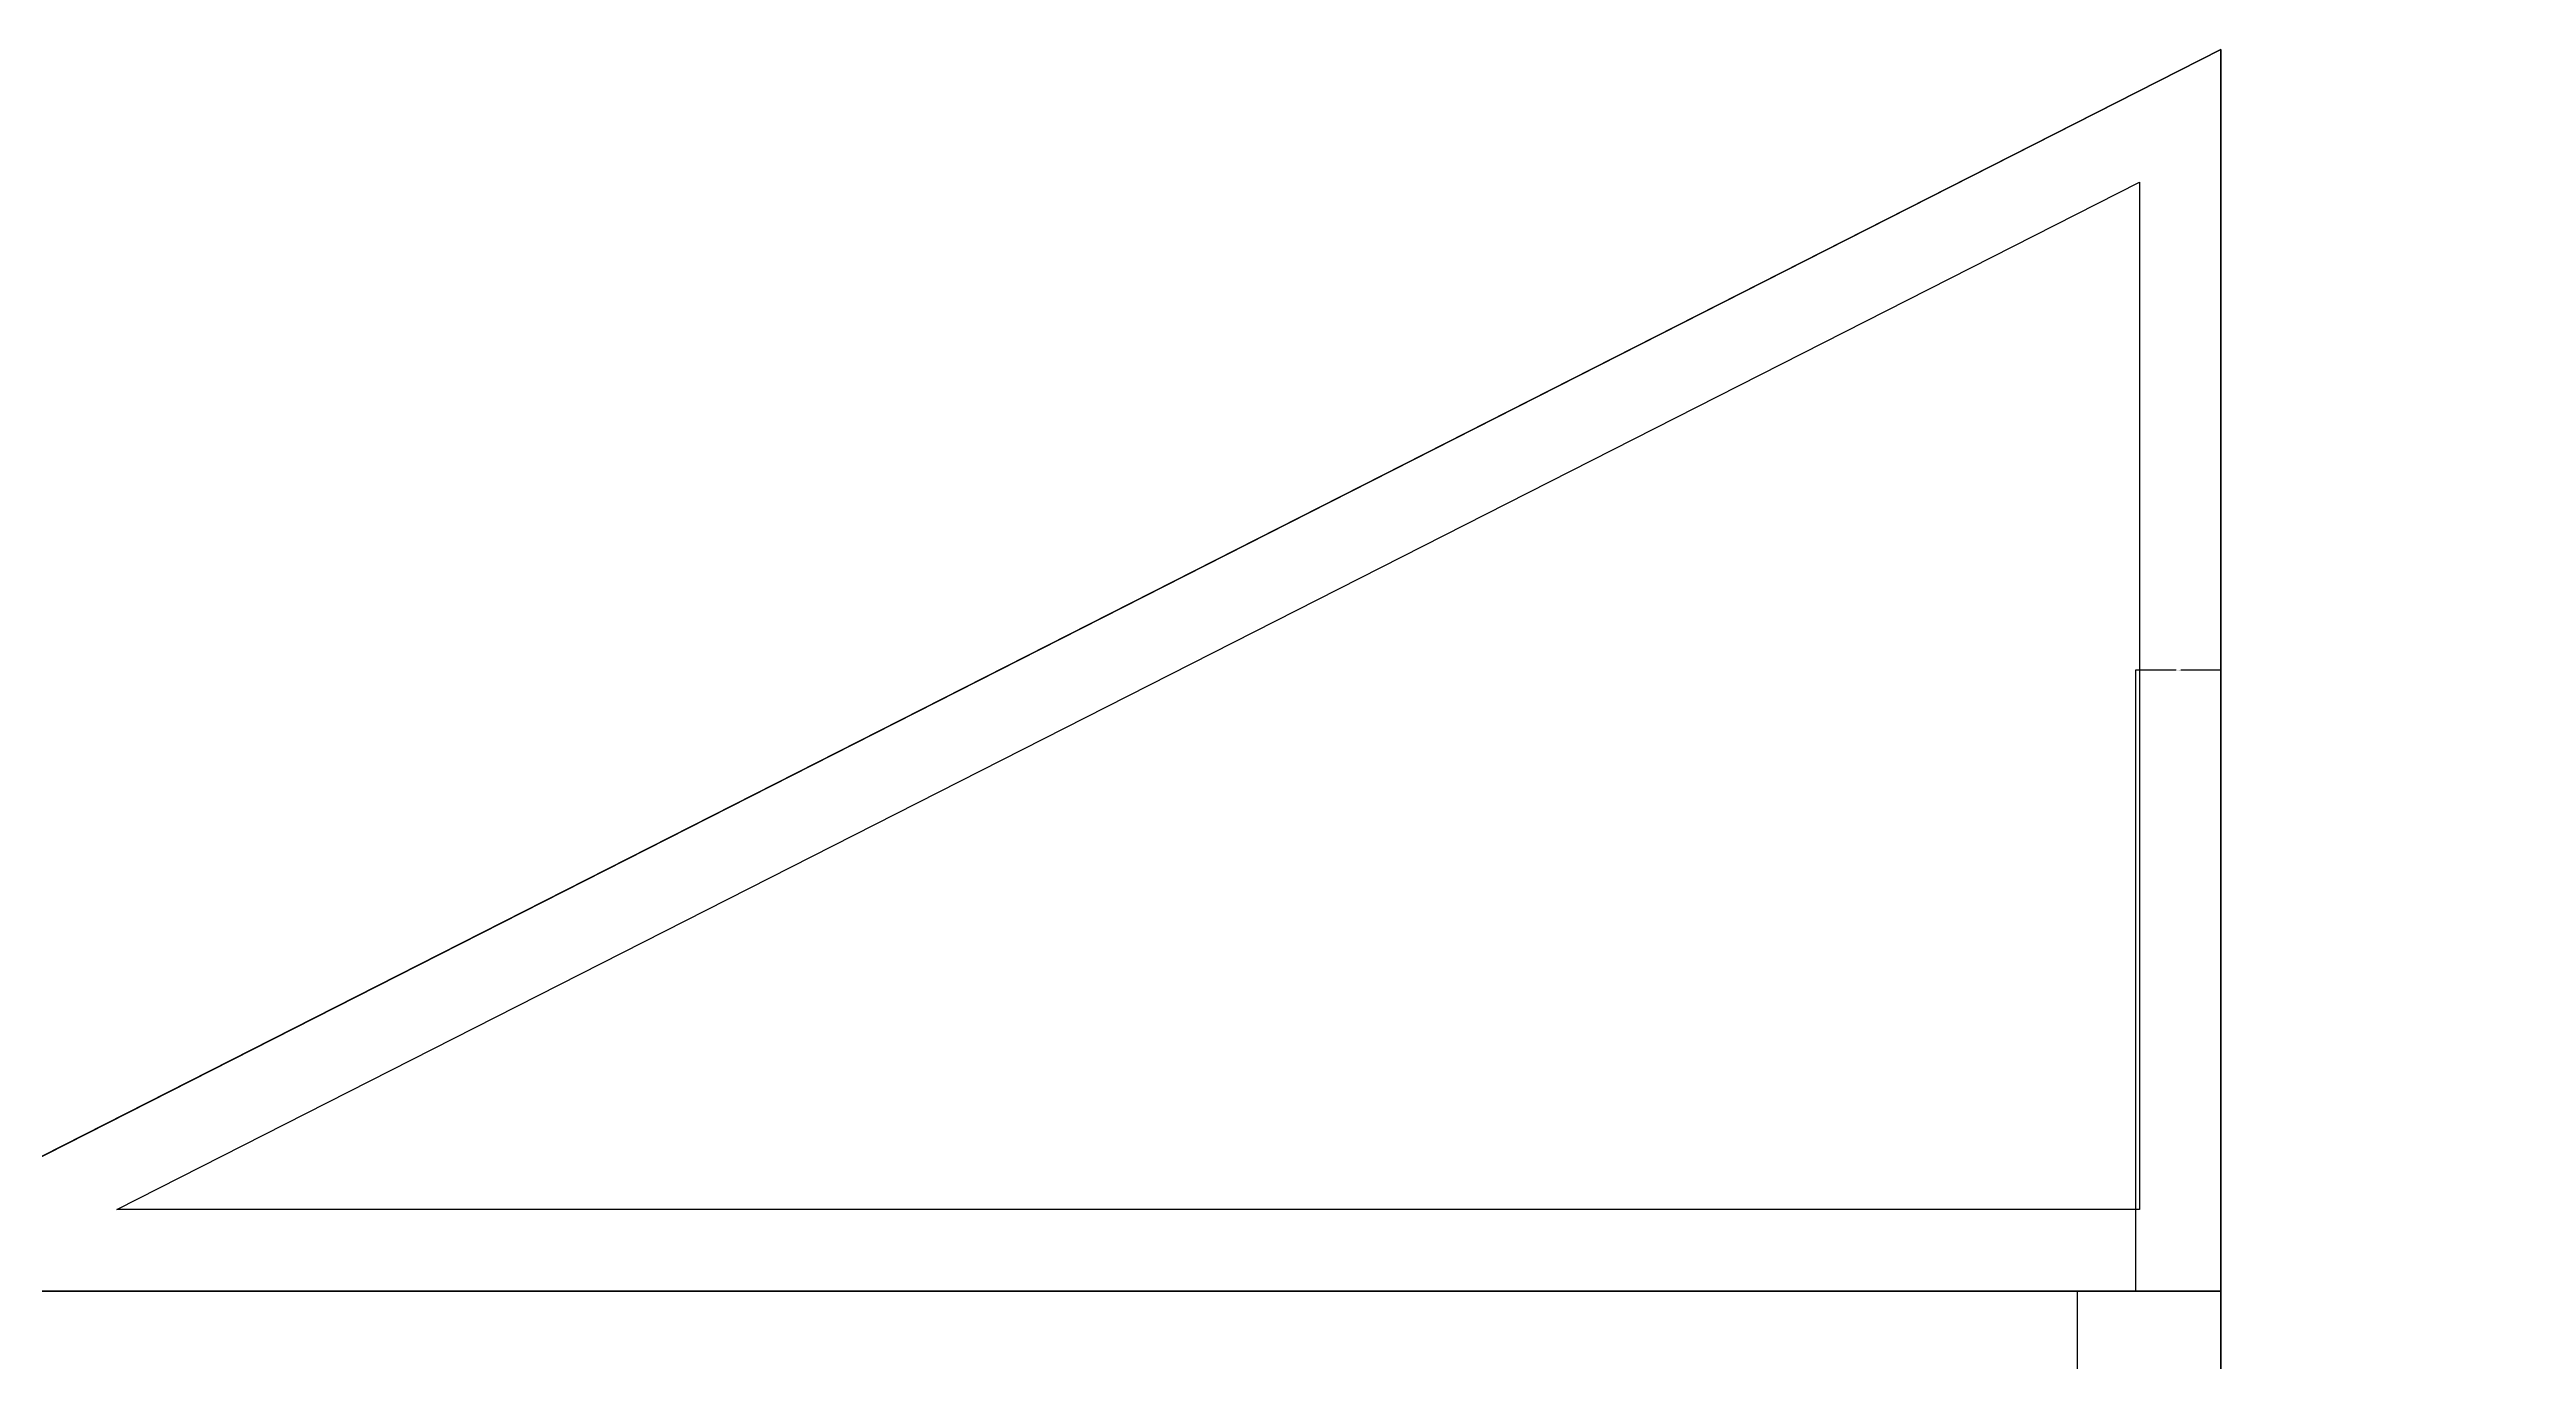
# Model space of a CAD drawing. Header units: metres. Extents: x 46426 to 130526, y 61608 to 121008.
# Drawn here: x 90217 to 92649, y 92789 to 94078 of the extents above; entities that cross this region are included whole.
import ezdxf

# ---------------------------------------------------------------- set-up
doc = ezdxf.new("R2010")
doc.units = ezdxf.units.M
doc.layers.add('PUB_DIM', color=3, linetype='Continuous')
doc.layers.add('WINDOW', color=7, linetype='Continuous')
doc.dimstyles.get("Standard").update_dxf_attribs({"dimtxt": 2.5, "dimasz": 2.5, "dimexe": 1.25, "dimexo": 0.625, "dimtad": 1, "dimcen": 2.5, "dimazin": 3, "dimtfac": 1, "dimtmove": 0, "dimatfit": 3})

# ---------------------------------------------------------------- blocks, each defined once
blk = doc.blocks.new('*D42')
for p, q in [((92349, 94077.5), (92349, 92193.05)), ((92348.75, 92193.05), (92348.5, 92193.05)), ((92349, 90308.59), (92349, 92193.05)), ((92349, 92193.05), (92349, 92193.05)), ((92349.25, 92193.05), (92349.5, 92193.05))]:
    blk.add_line(p, q)
at = {"layer": 'Defpoints'}
for p in [(92349, 94077.5), (92349, 92193.05), (92349, 90308.59)]:
    blk.add_point(p, dxfattribs=at)
at = {"layer": 'PUB_DIM', "insert": (92349, 92194.175), "char_height": 1, "attachment_point": 5}
blk.add_mtext('0', dxfattribs=at)
blk = doc.blocks.new('*D45')
for p, q in [((92349, 94077.5), (92349, 93467.98)), ((92304.66, 93467.98), (92265.07, 93467.98)), ((92265.32, 92858.46), (92265.32, 93467.98)), ((92349.25, 93467.98), (92309.66, 93467.98))]:
    blk.add_line(p, q)
at = {"layer": 'Defpoints'}
for p in [(92349, 94077.5), (92349, 93467.98), (92265.32, 92858.46)]:
    blk.add_point(p, dxfattribs=at)
at = {"layer": 'PUB_DIM', "insert": (92307.16, 93467.98), "char_height": 1, "attachment_point": 5}
blk.add_mtext('83,68', dxfattribs=at)
blk = doc.blocks.new('*D46')
for p, q in [((92207.88, 92858.46), (92207.88, 91983.52)), ((92208.13, 91983.52), (92425.44, 91983.52)), ((92431.44, 91983.52), (92648.75, 91983.52)), ((92649, 91108.59), (92649, 91983.52))]:
    blk.add_line(p, q)
at = {"layer": 'Defpoints'}
for p in [(92207.88, 92858.46), (92207.88, 91983.52), (92649, 91108.59)]:
    blk.add_point(p, dxfattribs=at)
at = {"layer": 'PUB_DIM', "insert": (92428.44, 91983.52), "char_height": 1, "attachment_point": 5}
blk.add_mtext('441,12', dxfattribs=at)

msp = doc.modelspace()

# ---------------------------------------------------------------- linework, layer by layer
at = {"layer": 'WINDOW'}
msp.add_line((89949, 92858.46), (92349, 92858.46), dxfattribs=at)
for points in [[(88749, 90308.59), (92349, 90308.59), (92349, 94077.5), (88749, 92248.93)], [(89949, 92858.46), (92349, 94077.5), (92349, 92858.46)], [(90283.15, 92938.46), (92269, 93947.14), (92269, 92938.46)], [(89949, 92858.46), (92349, 92858.46), (92349, 90308.59), (89949, 90308.59)]]:
    msp.add_lwpolyline(points, close=True, dxfattribs=at)

# ---------------------------------------------------------------- dimensions: what is measured, and where the dimension line sits
at = {"layer": 'PUB_DIM'}
for base, p1, p2, picture, middle in [((92349, 93467.98), (92349, 94077.5), (92265.32, 92858.46), '*D45', (92307.16, 93467.98)), ((92349, 92193.05), (92349, 94077.5), (92349, 90308.59), '*D42', (92349, 92194.175)), ((92207.88, 91983.52), (92207.88, 92858.46), (92649, 91108.59), '*D46', (92428.44, 91983.52))]:
    dim = msp.add_linear_dim(base=base, p1=p1, p2=p2, dimstyle='Standard', dxfattribs=at)
    dim.commit()
    dim.dimension.update_dxf_attribs({"geometry": picture, "text_midpoint": middle})

doc.saveas('drawing.dxf')
